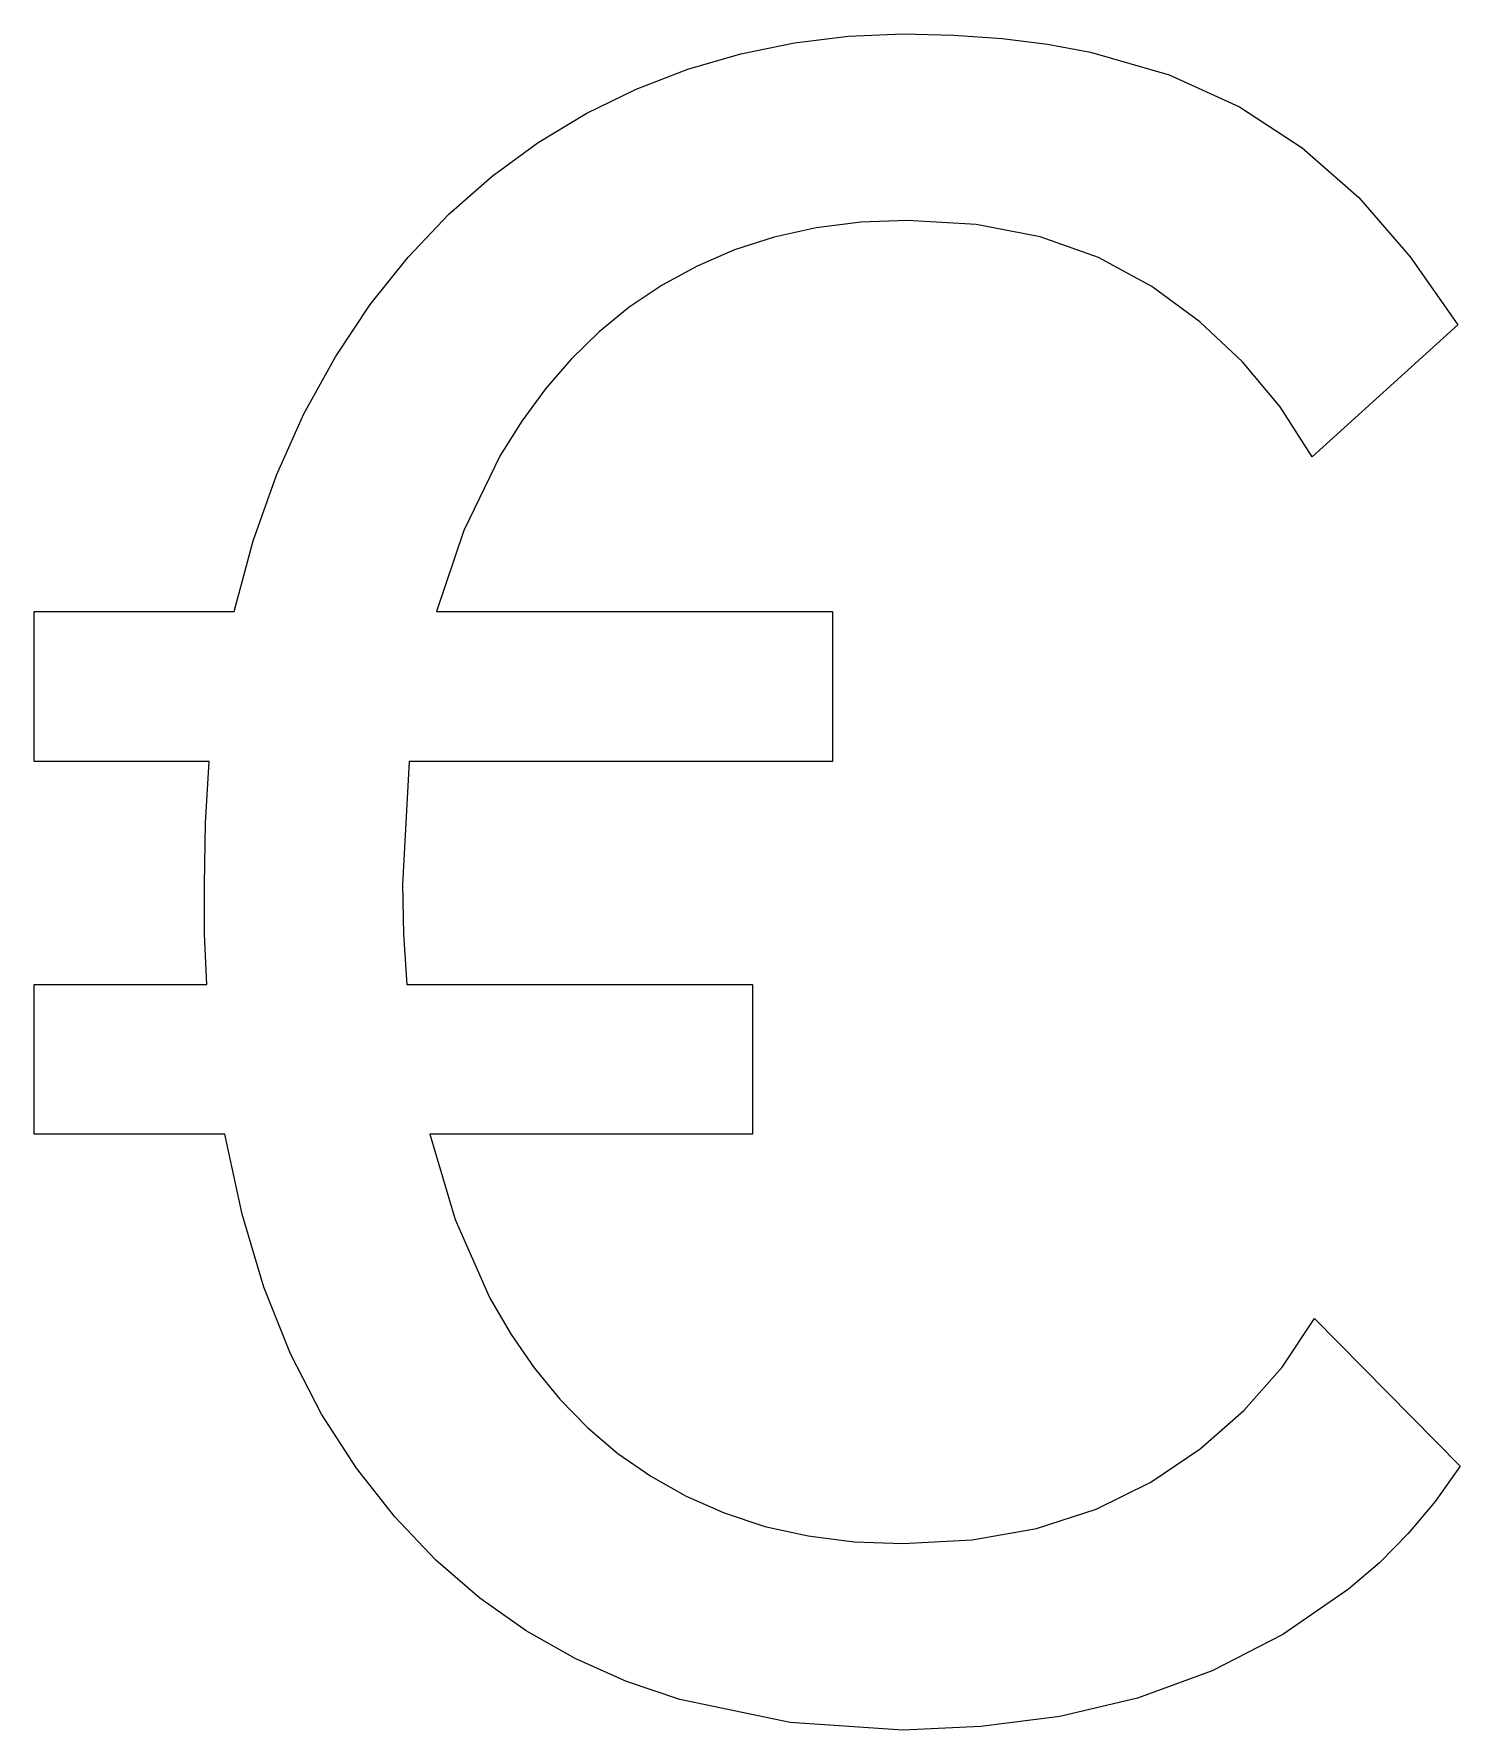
# Model space of a CAD drawing. Extents: x 0.6 to 9.3, y -0.1 to 10.3.
import ezdxf

# ---------------------------------------------------------------- set-up
doc = ezdxf.new("R2010")
doc.units = 0
doc.layers.get('0').update_dxf_attribs({"linetype": 'CONTINUOUS'})

msp = doc.modelspace()

# ---------------------------------------------------------------- linework, layer by layer
at = {"color": 0}
for p, q in [((5.529, 10.25), (5.861, 10.264)), ((5.861, 10.264), (6.172, 10.257)), ((4.873, 10.143), (5.2, 10.21)), ((5.2, 10.21), (5.529, 10.25)), ((6.172, 10.257), (6.467, 10.236)), ((6.467, 10.236), (6.745, 10.201)), ((6.745, 10.201), (7.007, 10.153)), ((4.549, 10.049), (4.873, 10.143)), ((7.007, 10.153), (7.488, 10.014)), ((4.232, 9.927), (4.549, 10.049)), ((7.488, 10.014), (7.917, 9.819)), ((3.927, 9.778), (4.232, 9.927)), ((3.635, 9.601), (3.927, 9.778)), ((7.917, 9.819), (8.3, 9.569)), ((3.354, 9.396), (3.635, 9.601)), ((8.3, 9.569), (8.646, 9.264)), ((3.089, 9.163), (3.354, 9.396)), ((8.646, 9.264), (8.96, 8.903)), ((2.84, 8.901), (3.089, 9.163)), ((5.889, 9.125), (5.604, 9.114)), ((6.31, 9.1), (5.889, 9.125)), ((5.076, 9.023), (4.833, 8.944)), ((5.333, 9.08), (5.076, 9.023)), ((5.604, 9.114), (5.333, 9.08)), ((6.7, 9.024), (6.31, 9.1)), ((7.057, 8.898), (6.7, 9.024)), ((4.833, 8.944), (4.605, 8.845)), ((2.609, 8.611), (2.84, 8.901)), ((4.605, 8.845), (4.391, 8.729)), ((7.382, 8.722), (7.057, 8.898)), ((8.96, 8.903), (9.25, 8.486)), ((4.391, 8.729), (4.191, 8.595)), ((7.675, 8.506), (7.382, 8.722)), ((2.396, 8.292), (2.609, 8.611)), ((4.191, 8.595), (4.007, 8.444)), ((7.936, 8.26), (7.675, 8.506)), ((4.007, 8.444), (3.836, 8.277)), ((9.25, 8.486), (8.361, 7.681)), ((2.204, 7.944), (2.396, 8.292)), ((3.836, 8.277), (3.679, 8.096)), ((8.165, 7.985), (7.936, 8.26)), ((3.679, 8.096), (3.534, 7.899)), ((8.361, 7.681), (8.165, 7.985)), ((2.036, 7.569), (2.204, 7.944)), ((3.534, 7.899), (3.403, 7.688)), ((3.403, 7.688), (3.181, 7.231)), ((1.894, 7.167), (2.036, 7.569)), ((1.778, 6.736), (1.894, 7.167)), ((3.181, 7.231), (3.014, 6.736)), ((0.556, 5.819), (0.556, 6.736)), ((0.556, 6.736), (1.778, 6.736)), ((3.014, 6.736), (5.431, 6.736)), ((5.431, 6.736), (5.431, 5.819)), ((1.625, 5.819), (0.556, 5.819)), ((1.604, 5.444), (1.625, 5.819)), ((2.847, 5.819), (2.806, 5.069)), ((5.431, 5.819), (2.847, 5.819)), ((1.597, 5.069), (1.604, 5.444)), ((1.597, 4.764), (1.597, 5.069)), ((2.806, 5.069), (2.812, 4.764)), ((1.611, 4.458), (1.597, 4.764)), ((2.812, 4.764), (2.833, 4.458)), ((0.556, 3.542), (0.556, 4.458)), ((0.556, 4.458), (1.611, 4.458)), ((2.833, 4.458), (4.944, 4.458)), ((4.944, 4.458), (4.944, 3.542)), ((1.722, 3.542), (0.556, 3.542)), ((1.827, 3.055), (1.722, 3.542)), ((4.944, 3.542), (2.972, 3.542)), ((2.972, 3.542), (3.127, 3.021)), ((1.96, 2.608), (1.827, 3.055)), ((3.127, 3.021), (3.34, 2.542)), ((2.122, 2.201), (1.96, 2.608)), ((3.34, 2.542), (3.469, 2.32)), ((8.177, 2.12), (8.375, 2.417)), ((8.375, 2.417), (9.264, 1.514)), ((3.469, 2.32), (3.611, 2.115)), ((2.312, 1.833), (2.122, 2.201)), ((3.611, 2.115), (3.767, 1.924)), ((7.944, 1.854), (8.177, 2.12)), ((3.767, 1.924), (3.938, 1.75)), ((2.526, 1.503), (2.312, 1.833)), ((7.677, 1.62), (7.944, 1.854)), ((3.938, 1.75), (4.122, 1.592)), ((4.122, 1.592), (4.323, 1.453)), ((7.375, 1.417), (7.677, 1.62)), ((2.759, 1.205), (2.526, 1.503)), ((4.323, 1.453), (4.539, 1.332)), ((9.264, 1.514), (9.112, 1.3)), ((7.041, 1.253), (7.375, 1.417)), ((4.539, 1.332), (4.771, 1.229)), ((6.677, 1.135), (7.041, 1.253)), ((9.112, 1.3), (8.948, 1.104)), ((3.009, 0.94), (2.759, 1.205)), ((4.771, 1.229), (5.019, 1.147)), ((5.019, 1.147), (5.283, 1.089)), ((5.283, 1.089), (5.564, 1.053)), ((5.564, 1.053), (5.861, 1.042)), ((5.861, 1.042), (6.284, 1.065)), ((6.284, 1.065), (6.677, 1.135)), ((8.948, 1.104), (8.772, 0.925)), ((3.278, 0.708), (3.009, 0.94)), ((8.772, 0.925), (8.583, 0.764)), ((8.583, 0.764), (8.181, 0.486)), ((3.562, 0.508), (3.278, 0.708)), ((3.861, 0.339), (3.562, 0.508)), ((8.181, 0.486), (7.75, 0.264)), ((4.174, 0.199), (3.861, 0.339)), ((7.75, 0.264), (7.295, 0.097)), ((4.5, 0.09), (4.174, 0.199)), ((5.174, -0.05), (4.5, 0.09)), ((7.295, 0.097), (6.819, -0.014)), ((5.861, -0.097), (5.174, -0.05)), ((6.337, -0.076), (5.861, -0.097)), ((6.819, -0.014), (6.337, -0.076))]:
    msp.add_line(p, q, dxfattribs=at)

doc.saveas('drawing.dxf')
